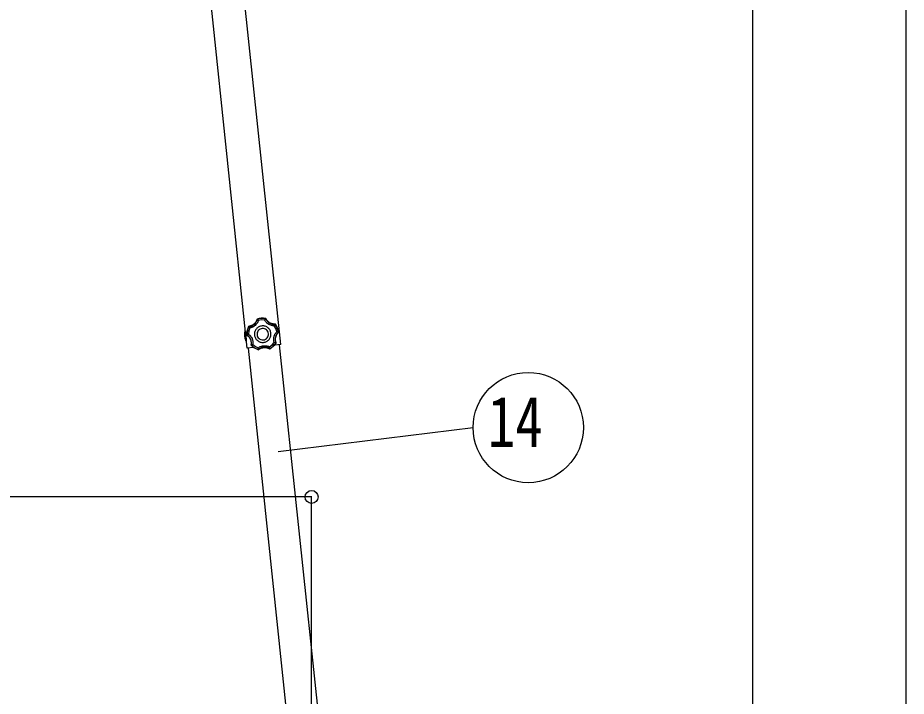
# Model space of a CAD drawing. Units: millimetres, scale not verified. Extents: x -10512 to 10512, y -7425 to 7425.
# Drawn here: x -4637 to -3476, y -3852 to -2966 of the extents above; entities that cross this region are included whole.
import ezdxf
from ezdxf.enums import TextEntityAlignment as Align

# ---------------------------------------------------------------- set-up
doc = ezdxf.new("R2010")
doc.units = ezdxf.units.MM
doc.header["$LTSCALE"] = 30
for name, color, linetype in [('0-4_YKK_13', 4, 'Continuous'), ('0-5_YKK_A1', 4, 'Continuous'), ('0-6_YKK_D', 6, 'Continuous')]:
    doc.layers.add(name, color=color, linetype=linetype)
doc.styles.add('ＭＳ ゴシック', font='')
doc.styles.get('ＭＳ ゴシック').set_extended_font_data('MS Gothic')

msp = doc.modelspace()

# ---------------------------------------------------------------- linework, layer by layer
at = {"layer": '0-4_YKK_13'}
for p, q in [((-4324.31, -3359.68), (-4324.62, -3360.01)), ((-4324.32, -3359.68), (-4324.62, -3360.01)), ((-4324.39, -3360.32), (-4324.62, -3360.01)), ((-4324.08, -3359.98), (-4324.39, -3360.32)), ((-4324.08, -3359.98), (-4324.39, -3360.32)), ((-4324.31, -3359.68), (-4324.08, -3359.98)), ((-4313.43, -3359.05), (-4313.25, -3358.71)), ((-4313.06, -3359.33), (-4313.43, -3359.05)), ((-4313.06, -3359.33), (-4313.43, -3359.05)), ((-4312.88, -3358.99), (-4313.25, -3358.71)), ((-4312.88, -3358.99), (-4313.25, -3358.71)), ((-4312.88, -3358.99), (-4313.06, -3359.33)), ((-4340.31, -3374.88), (-4339.6, -3374.82)), ((-4340.31, -3374.88), (-4339.74, -3381.35)), ((-4339.6, -3374.82), (-4338.46, -3387.77)), ((-4335.12, -3369.14), (-4335.5, -3369.4)), ((-4335.12, -3369.14), (-4335.5, -3369.4)), ((-4335.23, -3369.68), (-4335.5, -3369.4)), ((-4334.85, -3369.41), (-4335.23, -3369.68)), ((-4334.85, -3369.42), (-4335.23, -3369.68)), ((-4335.12, -3369.14), (-4334.85, -3369.41)), ((-4301.18, -3366.47), (-4300.96, -3366.15)), ((-4300.76, -3366.66), (-4301.18, -3366.47)), ((-4300.76, -3366.66), (-4301.18, -3366.47)), ((-4300.54, -3366.34), (-4300.96, -3366.15)), ((-4300.54, -3366.34), (-4300.96, -3366.15)), ((-4300.54, -3366.34), (-4300.76, -3366.66)), ((-4296.74, -3376.93), (-4296.59, -3376.5)), ((-4296.74, -3376.93), (-4296.59, -3376.5)), ((-4296.36, -3377), (-4296.74, -3376.93)), ((-4296.59, -3376.5), (-4296.2, -3376.57)), ((-4296.36, -3377), (-4296.2, -3376.57)), ((-4296.36, -3377), (-4296.2, -3376.57)), ((-4339.18, -3387.83), (-4339.74, -3381.35)), ((-4339.18, -3387.83), (-4338.46, -3387.77)), ((-4338, -3380.22), (-4337.63, -3380.09)), ((-4338, -3380.22), (-4337.77, -3380.62)), ((-4338, -3380.22), (-4337.77, -3380.62)), ((-4337.41, -3380.49), (-4337.77, -3380.62)), ((-4337.63, -3380.09), (-4337.41, -3380.49)), ((-4337.63, -3380.09), (-4337.41, -3380.49)), ((-4332.34, -3393.43), (-4331.99, -3393.25)), ((-4332.34, -3393.43), (-4332.21, -3393.86)), ((-4332.34, -3393.43), (-4332.21, -3393.86)), ((-4331.86, -3393.69), (-4332.21, -3393.86)), ((-4331.99, -3393.25), (-4331.86, -3393.69)), ((-4331.99, -3393.25), (-4331.86, -3393.69)), ((-4322.7, -3399.2), (-4322.25, -3399.11)), ((-4322.7, -3399.2), (-4322.25, -3399.11)), ((-4322.68, -3399.59), (-4322.7, -3399.2)), ((-4322.68, -3399.59), (-4322.24, -3399.5)), ((-4322.68, -3399.59), (-4322.24, -3399.5)), ((-4322.25, -3399.11), (-4322.24, -3399.5)), ((-4308.44, -3397.9), (-4307.98, -3397.91)), ((-4308.38, -3398.28), (-4308.44, -3397.9)), ((-4308.44, -3397.9), (-4307.98, -3397.91)), ((-4308.38, -3398.28), (-4307.92, -3398.3)), ((-4308.38, -3398.28), (-4307.92, -3398.3)), ((-4307.98, -3397.91), (-4307.92, -3398.3)), ((-4299.91, -3390.9), (-4299.86, -3390.44)), ((-4299.91, -3390.9), (-4299.85, -3390.44)), ((-4299.54, -3391.01), (-4299.91, -3390.9)), ((-4299.85, -3390.44), (-4299.48, -3390.55)), ((-4299.54, -3391.01), (-4299.48, -3390.55)), ((-4299.54, -3391.01), (-4299.48, -3390.55))]:
    msp.add_line(p, q, dxfattribs=at)
for points in [[(-4324.62, -3360.01), (-4324.82, -3360.66), (-4325.05, -3361.29), (-4325.27, -3361.83), (-4325.41, -3362.13), (-4325.56, -3362.43), (-4325.72, -3362.73), (-4325.89, -3363.02), (-4326.06, -3363.31), (-4326.67, -3364.21), (-4327.52, -3365.23), (-4328.49, -3366.16), (-4329.54, -3366.99), (-4330.68, -3367.69), (-4331.65, -3368.17), (-4331.96, -3368.3), (-4332.27, -3368.43), (-4332.59, -3368.54), (-4332.91, -3368.65), (-4333.23, -3368.75), (-4333.8, -3368.9), (-4334.46, -3369.04), (-4335.12, -3369.14)], [(-4334.85, -3369.41), (-4334.19, -3369.31), (-4333.54, -3369.17), (-4332.97, -3369.02), (-4332.65, -3368.92), (-4332.34, -3368.82), (-4332.03, -3368.71), (-4331.72, -3368.59), (-4331.42, -3368.46), (-4330.92, -3368.23), (-4330.34, -3367.92), (-4329.78, -3367.58), (-4329.47, -3367.39), (-4329.2, -3367.2), (-4328.93, -3367), (-4328.67, -3366.8), (-4328.41, -3366.59), (-4327.92, -3366.15), (-4327, -3365.2), (-4326.2, -3364.16), (-4325.68, -3363.36), (-4325.36, -3362.78), (-4325.07, -3362.18), (-4324.81, -3361.58), (-4324.58, -3360.96), (-4324.39, -3360.32)], [(-4324.39, -3360.32), (-4324.35, -3360.35), (-4324.28, -3360.4), (-4324.16, -3360.49), (-4324.01, -3360.6), (-4323.83, -3360.73), (-4323.63, -3360.88), (-4323.42, -3361.05), (-4323.18, -3361.23), (-4322.94, -3361.43), (-4322.69, -3361.63), (-4322.93, -3362.28), (-4323.2, -3362.92), (-4323.47, -3363.48), (-4323.62, -3363.79), (-4323.79, -3364.1), (-4323.97, -3364.4), (-4324.15, -3364.7), (-4324.34, -3364.99), (-4324.94, -3365.84), (-4325.83, -3366.89), (-4326.82, -3367.86), (-4327.17, -3368.16), (-4327.44, -3368.38), (-4327.72, -3368.59), (-4328, -3368.8), (-4328.28, -3369), (-4328.67, -3369.25), (-4329.26, -3369.61), (-4329.86, -3369.93), (-4330.48, -3370.23), (-4331.12, -3370.5), (-4331.77, -3370.74), (-4332.43, -3370.95), (-4333.11, -3371.13), (-4333.79, -3371.27)], [(-4313.25, -3358.71), (-4316.04, -3358.39), (-4318.85, -3358.45), (-4321.62, -3358.88), (-4324.31, -3359.67)], [(-4313.25, -3358.71), (-4316.04, -3358.39), (-4318.85, -3358.45), (-4321.62, -3358.88), (-4324.31, -3359.68)], [(-4313.43, -3359.05), (-4316.12, -3358.76), (-4318.81, -3358.82), (-4321.48, -3359.23), (-4324.08, -3359.98)], [(-4324.08, -3359.98), (-4324.05, -3360.02), (-4323.98, -3360.09), (-4323.89, -3360.2), (-4323.77, -3360.34), (-4323.62, -3360.51), (-4323.46, -3360.7), (-4323.28, -3360.91), (-4323.09, -3361.14), (-4322.89, -3361.38), (-4322.69, -3361.63)], [(-4314.5, -3360.91), (-4318.64, -3360.81), (-4322.69, -3361.63)], [(-4313.43, -3359.05), (-4313.45, -3359.09), (-4313.5, -3359.17), (-4313.58, -3359.29), (-4313.67, -3359.45), (-4313.78, -3359.64), (-4313.91, -3359.86), (-4314.05, -3360.1), (-4314.2, -3360.36), (-4314.35, -3360.63), (-4314.5, -3360.91)], [(-4313.06, -3359.33), (-4313.09, -3359.36), (-4313.16, -3359.43), (-4313.26, -3359.53), (-4313.38, -3359.67), (-4313.54, -3359.83), (-4313.71, -3360.01), (-4313.89, -3360.22), (-4314.09, -3360.44), (-4314.3, -3360.67), (-4314.5, -3360.91)], [(-4301.18, -3366.47), (-4301.19, -3366.51), (-4301.22, -3366.6), (-4301.27, -3366.74), (-4301.33, -3366.91), (-4301.4, -3367.12), (-4301.48, -3367.36), (-4301.57, -3367.62), (-4301.68, -3367.9), (-4301.78, -3368.19), (-4301.9, -3368.48), (-4302.6, -3368.46), (-4303.3, -3368.4), (-4304, -3368.31), (-4304.69, -3368.18), (-4305.38, -3368.02), (-4306.38, -3367.72), (-4307.68, -3367.22), (-4308.92, -3366.59), (-4309.45, -3366.27), (-4309.74, -3366.08), (-4310.04, -3365.89), (-4310.32, -3365.68), (-4310.6, -3365.47), (-4310.94, -3365.2), (-4311.47, -3364.75), (-4311.98, -3364.27), (-4312.46, -3363.77), (-4312.92, -3363.24), (-4313.36, -3362.69), (-4313.77, -3362.11), (-4314.15, -3361.52), (-4314.5, -3360.91)], [(-4313.06, -3359.33), (-4312.76, -3359.92), (-4312.43, -3360.5), (-4312.07, -3361.05), (-4311.68, -3361.59), (-4311.26, -3362.1), (-4310.82, -3362.59), (-4310.35, -3363.06), (-4309.86, -3363.5), (-4309.52, -3363.78), (-4309.26, -3363.98), (-4308.99, -3364.17), (-4308.72, -3364.36), (-4308.44, -3364.54), (-4308.06, -3364.77), (-4306.9, -3365.37), (-4305.67, -3365.85), (-4304.72, -3366.12), (-4304.4, -3366.2), (-4304.07, -3366.26), (-4303.75, -3366.32), (-4303.42, -3366.37), (-4303.09, -3366.41), (-4302.51, -3366.46), (-4301.84, -3366.48), (-4301.18, -3366.47)], [(-4300.96, -3366.15), (-4301.63, -3366.16), (-4302.3, -3366.14), (-4302.89, -3366.09), (-4303.22, -3366.05), (-4303.55, -3366), (-4303.88, -3365.95), (-4304.21, -3365.88), (-4304.54, -3365.8), (-4305.58, -3365.5), (-4306.82, -3365), (-4308, -3364.38), (-4309.11, -3363.63), (-4310.13, -3362.77), (-4310.89, -3361.99), (-4311.11, -3361.74), (-4311.33, -3361.48), (-4311.53, -3361.21), (-4311.73, -3360.94), (-4311.92, -3360.67), (-4312.24, -3360.17), (-4312.58, -3359.59), (-4312.88, -3358.99)], [(-4335.5, -3369.4), (-4336.67, -3371.96), (-4337.48, -3374.64), (-4337.93, -3377.41), (-4338, -3380.22)], [(-4335.5, -3369.4), (-4336.67, -3371.96), (-4337.48, -3374.64), (-4337.92, -3377.41), (-4338, -3380.22)], [(-4335.23, -3369.68), (-4336.34, -3372.14), (-4337.12, -3374.73), (-4337.55, -3377.39), (-4337.63, -3380.09)], [(-4335.23, -3369.68), (-4335.22, -3369.69), (-4335.2, -3369.71), (-4335.18, -3369.73), (-4335.15, -3369.77), (-4335.11, -3369.81), (-4335.07, -3369.86), (-4335.02, -3369.92), (-4334.96, -3369.98), (-4334.9, -3370.05), (-4334.83, -3370.13), (-4334.75, -3370.22), (-4334.6, -3370.4), (-4334.42, -3370.59), (-4334.28, -3370.75), (-4334.19, -3370.85), (-4334.09, -3370.96), (-4333.99, -3371.06), (-4333.89, -3371.17), (-4333.79, -3371.27), (-4335.16, -3375.18), (-4335.64, -3379.29)], [(-4334.85, -3369.42), (-4334.84, -3369.43), (-4334.83, -3369.45), (-4334.82, -3369.48), (-4334.79, -3369.52), (-4334.77, -3369.57), (-4334.74, -3369.63), (-4334.7, -3369.7), (-4334.66, -3369.77), (-4334.62, -3369.85), (-4334.57, -3369.94), (-4334.51, -3370.05), (-4334.39, -3370.25), (-4334.27, -3370.48), (-4334.16, -3370.66), (-4334.09, -3370.78), (-4334.02, -3370.9), (-4333.94, -3371.02), (-4333.87, -3371.15), (-4333.79, -3371.27)], [(-4306.26, -3378.43), (-4306.41, -3377.33), (-4306.67, -3376.28), (-4307.02, -3375.27), (-4307.47, -3374.31), (-4308.01, -3373.41), (-4308.62, -3372.57), (-4309.31, -3371.8), (-4310.08, -3371.1), (-4310.9, -3370.47), (-4311.78, -3369.92), (-4312.72, -3369.46), (-4313.7, -3369.09), (-4314.72, -3368.82), (-4315.77, -3368.64), (-4316.85, -3368.57), (-4317.96, -3368.61), (-4319.05, -3368.76), (-4320.11, -3369.02), (-4321.11, -3369.37), (-4322.07, -3369.82), (-4322.97, -3370.36), (-4323.81, -3370.97), (-4324.58, -3371.67), (-4325.29, -3372.43), (-4325.91, -3373.25), (-4326.46, -3374.13), (-4326.92, -3375.07), (-4327.29, -3376.05), (-4327.57, -3377.07), (-4327.74, -3378.12), (-4327.81, -3379.2), (-4327.77, -3380.31), (-4327.62, -3381.4), (-4327.36, -3382.46), (-4327.01, -3383.46), (-4326.56, -3384.42), (-4326.02, -3385.32), (-4325.41, -3386.16), (-4324.72, -3386.93)], [(-4299.86, -3390.44), (-4299.9, -3390.44), (-4299.99, -3390.44), (-4300.14, -3390.44), (-4300.32, -3390.44), (-4300.54, -3390.44), (-4300.8, -3390.43), (-4301.07, -3390.42), (-4301.37, -3390.41), (-4301.68, -3390.4), (-4301.99, -3390.38), (-4302.19, -3389.7), (-4302.35, -3389.02), (-4302.48, -3388.33), (-4302.57, -3387.63), (-4302.63, -3386.93), (-4302.66, -3385.88), (-4302.58, -3384.49), (-4302.36, -3383.12), (-4302.23, -3382.52), (-4302.14, -3382.18), (-4302.04, -3381.84), (-4301.93, -3381.5), (-4301.82, -3381.17), (-4301.67, -3380.76), (-4301.4, -3380.12), (-4301.1, -3379.49), (-4300.77, -3378.88), (-4300.41, -3378.28), (-4300.02, -3377.69), (-4299.6, -3377.12), (-4299.16, -3376.58), (-4298.69, -3376.05)], [(-4300.76, -3366.66), (-4300.79, -3366.7), (-4300.83, -3366.78), (-4300.91, -3366.91), (-4301, -3367.06), (-4301.12, -3367.26), (-4301.25, -3367.47), (-4301.4, -3367.71), (-4301.56, -3367.96), (-4301.72, -3368.22), (-4301.9, -3368.48)], [(-4298.69, -3376.05), (-4299.87, -3372.09), (-4301.9, -3368.48)], [(-4296.59, -3376.5), (-4297.14, -3373.85), (-4298.03, -3371.31), (-4299.24, -3368.9), (-4300.76, -3366.66)], [(-4296.74, -3376.93), (-4297.21, -3377.4), (-4297.65, -3377.9), (-4298.07, -3378.41), (-4298.46, -3378.95), (-4298.82, -3379.51), (-4299.15, -3380.08), (-4299.45, -3380.67), (-4299.71, -3381.27), (-4299.87, -3381.68), (-4299.98, -3381.99), (-4300.09, -3382.3), (-4300.18, -3382.62), (-4300.27, -3382.94), (-4300.37, -3383.37), (-4300.58, -3384.67), (-4300.66, -3385.98), (-4300.62, -3386.96), (-4300.59, -3387.3), (-4300.55, -3387.63), (-4300.51, -3387.95), (-4300.45, -3388.28), (-4300.39, -3388.61), (-4300.25, -3389.18), (-4300.07, -3389.81), (-4299.85, -3390.44)], [(-4296.2, -3376.57), (-4296.76, -3373.81), (-4297.68, -3371.16), (-4298.95, -3368.66), (-4300.54, -3366.34)], [(-4296.2, -3376.57), (-4296.76, -3373.81), (-4297.68, -3371.16), (-4298.95, -3368.66), (-4300.54, -3366.34)], [(-4299.48, -3390.55), (-4299.71, -3389.92), (-4299.89, -3389.27), (-4300.03, -3388.7), (-4300.09, -3388.37), (-4300.15, -3388.04), (-4300.19, -3387.71), (-4300.23, -3387.37), (-4300.26, -3387.04), (-4300.29, -3385.95), (-4300.21, -3384.62), (-4299.97, -3383.3), (-4299.6, -3382.02), (-4299.1, -3380.78), (-4298.6, -3379.82), (-4298.42, -3379.53), (-4298.24, -3379.25), (-4298.05, -3378.97), (-4297.86, -3378.7), (-4297.66, -3378.43), (-4297.28, -3377.97), (-4296.83, -3377.47), (-4296.36, -3377)], [(-4296.59, -3376.5), (-4296.63, -3376.49), (-4296.72, -3376.47), (-4296.86, -3376.44), (-4297.04, -3376.39), (-4297.26, -3376.34), (-4297.51, -3376.29), (-4297.78, -3376.23), (-4298.07, -3376.17), (-4298.37, -3376.11), (-4298.69, -3376.05)], [(-4296.74, -3376.93), (-4296.78, -3376.92), (-4296.86, -3376.87), (-4296.99, -3376.81), (-4297.16, -3376.73), (-4297.36, -3376.64), (-4297.59, -3376.53), (-4297.84, -3376.42), (-4298.11, -3376.3), (-4298.39, -3376.18), (-4298.69, -3376.05)], [(-4337.77, -3380.62), (-4337.22, -3381.01), (-4336.69, -3381.42), (-4336.25, -3381.8), (-4336, -3382.03), (-4335.76, -3382.26), (-4335.53, -3382.51), (-4335.3, -3382.75), (-4335.08, -3383.01), (-4334.41, -3383.87), (-4333.71, -3384.99), (-4333.12, -3386.2), (-4332.66, -3387.46), (-4332.34, -3388.75), (-4332.18, -3389.82), (-4332.15, -3390.16), (-4332.13, -3390.5), (-4332.12, -3390.83), (-4332.12, -3391.17), (-4332.13, -3391.5), (-4332.16, -3392.09), (-4332.23, -3392.76), (-4332.34, -3393.43)], [(-4337.63, -3380.09), (-4337.59, -3380.07), (-4337.5, -3380.04), (-4337.37, -3379.98), (-4337.2, -3379.91), (-4337, -3379.82), (-4336.76, -3379.72), (-4336.5, -3379.62), (-4336.23, -3379.51), (-4335.94, -3379.4), (-4335.64, -3379.29)], [(-4337.41, -3380.49), (-4337.37, -3380.47), (-4337.3, -3380.41), (-4337.18, -3380.33), (-4337.03, -3380.22), (-4336.85, -3380.09), (-4336.64, -3379.95), (-4336.41, -3379.79), (-4336.17, -3379.63), (-4335.91, -3379.46), (-4335.64, -3379.29), (-4335.09, -3379.72), (-4334.56, -3380.17), (-4334.12, -3380.59), (-4333.87, -3380.84), (-4333.63, -3381.09), (-4333.4, -3381.35), (-4333.17, -3381.62), (-4332.95, -3381.89), (-4332.33, -3382.72), (-4331.6, -3383.89), (-4330.99, -3385.13), (-4330.81, -3385.56), (-4330.69, -3385.89), (-4330.57, -3386.22), (-4330.46, -3386.55), (-4330.36, -3386.88), (-4330.24, -3387.32), (-4330.08, -3387.99), (-4329.96, -3388.67), (-4329.86, -3389.35), (-4329.8, -3390.04), (-4329.78, -3390.73), (-4329.78, -3391.43), (-4329.82, -3392.13), (-4329.9, -3392.82)], [(-4331.99, -3393.25), (-4331.89, -3392.6), (-4331.82, -3391.94), (-4331.78, -3391.35), (-4331.78, -3391.01), (-4331.78, -3390.68), (-4331.79, -3390.35), (-4331.81, -3390.02), (-4331.84, -3389.69), (-4331.91, -3389.15), (-4332.02, -3388.5), (-4332.16, -3387.86), (-4332.26, -3387.51), (-4332.35, -3387.2), (-4332.46, -3386.88), (-4332.57, -3386.57), (-4332.69, -3386.26), (-4332.95, -3385.65), (-4333.57, -3384.49), (-4334.31, -3383.4), (-4334.92, -3382.66), (-4335.37, -3382.17), (-4335.84, -3381.71), (-4336.34, -3381.28), (-4336.86, -3380.87), (-4337.41, -3380.49)], [(-4324.72, -3386.93), (-4323.96, -3387.64), (-4323.13, -3388.26), (-4322.25, -3388.81), (-4321.31, -3389.27), (-4320.33, -3389.64), (-4319.32, -3389.92), (-4318.26, -3390.09), (-4317.18, -3390.16), (-4316.07, -3390.12), (-4314.98, -3389.97), (-4313.93, -3389.71), (-4312.92, -3389.36), (-4311.96, -3388.91), (-4311.06, -3388.38), (-4310.22, -3387.76), (-4309.45, -3387.07), (-4308.75, -3386.31), (-4308.12, -3385.48), (-4307.57, -3384.6), (-4307.11, -3383.67), (-4306.74, -3382.69), (-4306.46, -3381.67), (-4306.29, -3380.61), (-4306.22, -3379.53), (-4306.26, -3378.43)], [(-4332.21, -3393.86), (-4330.13, -3395.77), (-4327.83, -3397.37), (-4325.34, -3398.65), (-4322.68, -3399.59)], [(-4332.21, -3393.87), (-4330.13, -3395.77), (-4327.83, -3397.37), (-4325.34, -3398.65), (-4322.68, -3399.59)], [(-4331.99, -3393.25), (-4331.95, -3393.25), (-4331.85, -3393.23), (-4331.71, -3393.2), (-4331.53, -3393.17), (-4331.31, -3393.13), (-4331.07, -3393.08), (-4330.8, -3393.02), (-4330.51, -3392.96), (-4330.2, -3392.89), (-4329.9, -3392.82)], [(-4331.86, -3393.69), (-4331.82, -3393.68), (-4331.73, -3393.64), (-4331.6, -3393.58), (-4331.43, -3393.51), (-4331.22, -3393.42), (-4330.99, -3393.32), (-4330.74, -3393.21), (-4330.46, -3393.09), (-4330.18, -3392.96), (-4329.9, -3392.82)], [(-4331.86, -3393.69), (-4329.86, -3395.51), (-4327.64, -3397.05), (-4325.24, -3398.28), (-4322.7, -3399.2)], [(-4329.9, -3392.82), (-4326.61, -3395.33), (-4322.85, -3397.06)], [(-4322.25, -3399.11), (-4322.26, -3399.07), (-4322.29, -3398.98), (-4322.33, -3398.84), (-4322.39, -3398.67), (-4322.45, -3398.45), (-4322.53, -3398.21), (-4322.6, -3397.95), (-4322.69, -3397.66), (-4322.77, -3397.36), (-4322.85, -3397.06), (-4322.26, -3396.66), (-4321.66, -3396.3), (-4321.04, -3395.96), (-4320.41, -3395.66), (-4319.76, -3395.38), (-4318.77, -3395.04), (-4317.43, -3394.68), (-4316.05, -3394.46), (-4315.44, -3394.41), (-4315.09, -3394.39), (-4314.74, -3394.37), (-4314.39, -3394.37), (-4314.04, -3394.38), (-4313.6, -3394.39), (-4312.91, -3394.45), (-4312.22, -3394.54), (-4311.53, -3394.66), (-4310.85, -3394.82), (-4310.17, -3395.01), (-4309.5, -3395.23), (-4308.84, -3395.49), (-4308.2, -3395.77)], [(-4322.7, -3399.2), (-4322.7, -3399.15), (-4322.71, -3399.06), (-4322.72, -3398.92), (-4322.74, -3398.73), (-4322.76, -3398.51), (-4322.78, -3398.26), (-4322.8, -3397.98), (-4322.82, -3397.68), (-4322.83, -3397.37), (-4322.85, -3397.06)], [(-4308.44, -3397.9), (-4309.03, -3397.6), (-4309.63, -3397.33), (-4310.25, -3397.09), (-4310.88, -3396.89), (-4311.53, -3396.72), (-4312.17, -3396.58), (-4312.82, -3396.48), (-4313.47, -3396.41), (-4313.91, -3396.38), (-4314.24, -3396.38), (-4314.57, -3396.37), (-4314.91, -3396.38), (-4315.24, -3396.4), (-4315.68, -3396.44), (-4316.98, -3396.63), (-4318.25, -3396.97), (-4319.17, -3397.31), (-4319.48, -3397.44), (-4319.78, -3397.57), (-4320.08, -3397.72), (-4320.38, -3397.87), (-4320.66, -3398.03), (-4321.17, -3398.34), (-4321.72, -3398.71), (-4322.25, -3399.11)], [(-4322.24, -3399.5), (-4321.7, -3399.09), (-4321.14, -3398.71), (-4320.64, -3398.41), (-4320.35, -3398.25), (-4320.05, -3398.09), (-4319.75, -3397.94), (-4319.44, -3397.8), (-4319.13, -3397.67), (-4318.11, -3397.31), (-4316.82, -3396.98), (-4315.49, -3396.79), (-4314.15, -3396.74), (-4312.83, -3396.84), (-4311.76, -3397.02), (-4311.43, -3397.1), (-4311.1, -3397.18), (-4310.78, -3397.28), (-4310.46, -3397.38), (-4310.14, -3397.49), (-4309.59, -3397.7), (-4308.98, -3397.98), (-4308.38, -3398.28)], [(-4308.44, -3397.9), (-4308.43, -3397.86), (-4308.42, -3397.76), (-4308.4, -3397.62), (-4308.37, -3397.44), (-4308.35, -3397.22), (-4308.32, -3396.97), (-4308.29, -3396.69), (-4308.26, -3396.4), (-4308.23, -3396.09), (-4308.2, -3395.77)], [(-4308.2, -3395.77), (-4304.8, -3393.42), (-4301.99, -3390.38)], [(-4307.98, -3397.91), (-4307.98, -3397.87), (-4307.99, -3397.77), (-4308, -3397.63), (-4308.02, -3397.44), (-4308.04, -3397.22), (-4308.06, -3396.97), (-4308.09, -3396.69), (-4308.12, -3396.4), (-4308.16, -3396.09), (-4308.2, -3395.77)], [(-4307.98, -3397.91), (-4305.63, -3396.57), (-4303.48, -3394.94), (-4301.57, -3393.04), (-4299.91, -3390.9)], [(-4307.92, -3398.3), (-4305.47, -3396.91), (-4303.24, -3395.22), (-4301.25, -3393.24), (-4299.54, -3391.01)], [(-4307.92, -3398.3), (-4305.47, -3396.91), (-4303.24, -3395.22), (-4301.25, -3393.24), (-4299.54, -3391.01)], [(-4299.91, -3390.9), (-4299.95, -3390.89), (-4300.05, -3390.87), (-4300.19, -3390.84), (-4300.37, -3390.79), (-4300.58, -3390.74), (-4300.83, -3390.68), (-4301.1, -3390.62), (-4301.39, -3390.54), (-4301.69, -3390.46), (-4301.99, -3390.38)]]:
    msp.add_lwpolyline(points, dxfattribs=at)
msp.add_lwpolyline([(-4309.54, -3378.71), (-4309.82, -3377.22), (-4310.38, -3375.85), (-4311.18, -3374.65), (-4312.19, -3373.62), (-4313.38, -3372.8), (-4314.71, -3372.22), (-4316.15, -3371.91), (-4317.67, -3371.89), (-4319.16, -3372.18), (-4320.53, -3372.73), (-4321.74, -3373.53), (-4322.76, -3374.54), (-4323.58, -3375.73), (-4324.16, -3377.06), (-4324.47, -3378.5), (-4324.49, -3380.02), (-4324.21, -3381.51), (-4323.65, -3382.88), (-4322.85, -3384.09), (-4321.84, -3385.11), (-4320.65, -3385.93), (-4319.32, -3386.51), (-4317.88, -3386.82), (-4316.36, -3386.84), (-4314.87, -3386.56), (-4313.5, -3386), (-4312.29, -3385.2), (-4311.27, -3384.19), (-4310.45, -3383), (-4309.87, -3381.67), (-4309.56, -3380.23)], close=True, dxfattribs=at)
msp.add_arc((-4320.9, -3379.71), 20, 166.03443, 203.96557, dxfattribs=at)
at = {"layer": '0-5_YKK_A1'}
for p, q in [((-4337.22, -3397.58), (-4504.47, -1806.34)), ((-4293.46, -3392.98), (-4460.71, -1801.74)), ((-4328.87, -3396.7), (-4337.22, -3397.58)), ((-4277.12, -3955.02), (-4335.73, -3397.42)), ((-4293.46, -3392.98), (-4301.81, -3393.86)), ((-4236.38, -3950.41), (-4294.96, -3393.14))]:
    msp.add_line(p, q, dxfattribs=at)
at = {"layer": '0-6_YKK_D'}
for p, q in [((-3476.31, -3979.66), (-3476.31, -1573.25)), ((-3677.11, -1777.09), (-3677.11, -3979.66)), ((-4296.92, -3532.77), (-4042.15, -3501.38)), ((-4253.09, -3592.07), (-6372.54, -3590.47)), ((-4253.38, -3973.58), (-4253.09, -3591.07))]:
    msp.add_line(p, q, dxfattribs=at)
for centre, radius in [((-3970.15, -3501.38), 72), ((-4253.09, -3592.07), 8.5)]:
    msp.add_circle(centre, radius, dxfattribs=at)

# ---------------------------------------------------------------- texts
at = {"layer": '0-6_YKK_D', "style": 'ＭＳ ゴシック', "width": 0.8}
msp.add_text('14', height=65.98, dxfattribs=at).set_placement((-4022.95, -3546.38), align=Align.BOTTOM_LEFT)

doc.saveas('drawing.dxf')
